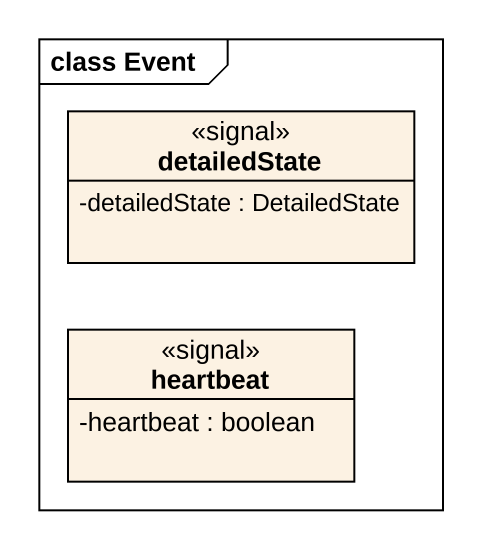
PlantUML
@startuml
mainframe class Event
hide circle
hide empty members
skinparam classAttributeIconSize 0
class detailedState <<signal>> {
  -detailedState : DetailedState
}
class heartbeat <<signal>> {
  -heartbeat : boolean
}
@enduml
